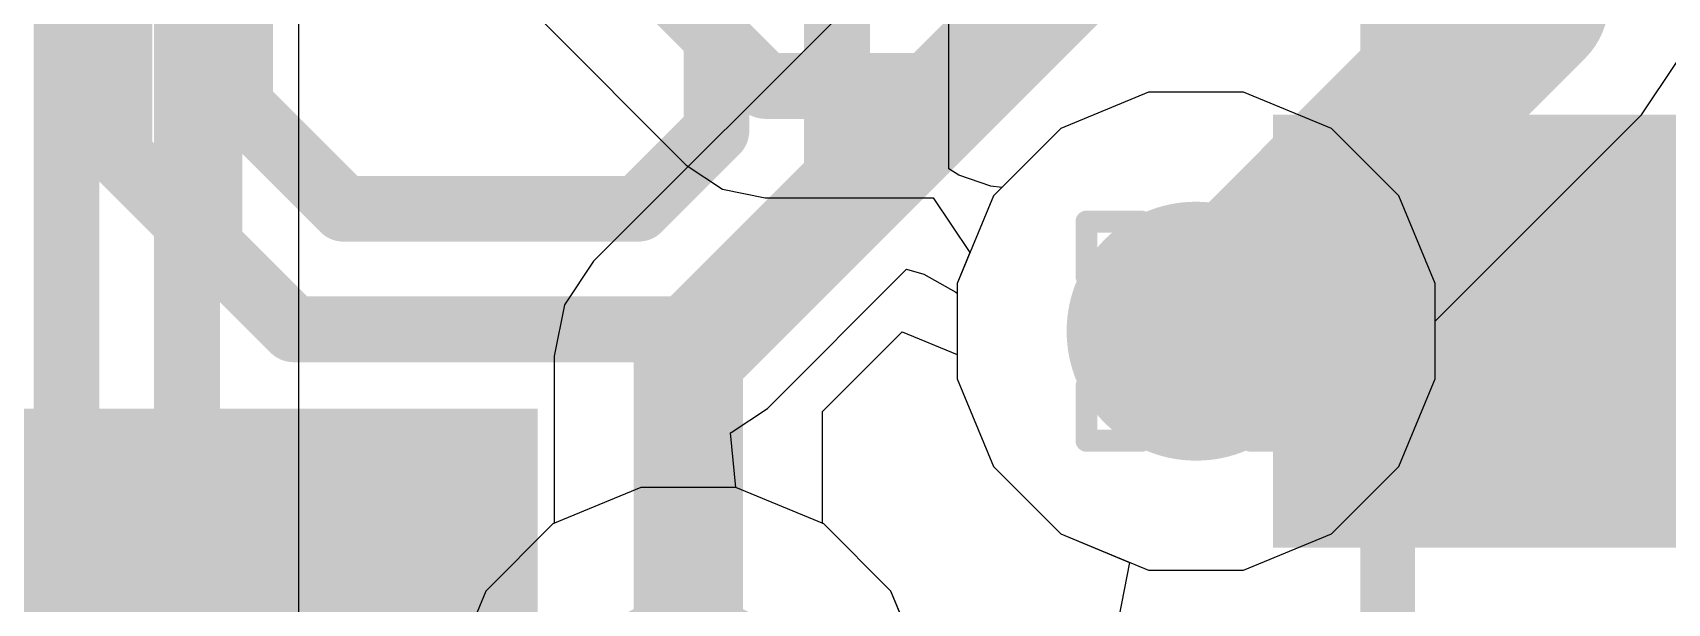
# Model space of a CAD drawing. Header units: inches. Extents: x -6 to 328, y -6 to 90.
# Drawn here: x 31.293 to 35.082, y 7.918 to 9.24 of the extents above; entities that cross this region are included whole.
import ezdxf

# ---------------------------------------------------------------- set-up
doc = ezdxf.new("R2010")
doc.units = ezdxf.units.IN
for name, color, linetype in [('Bottom Layer', 5, 'Continuous'), ('Bottom Paste', 16, 'Continuous'), ('Bottom Solder', 6, 'Continuous'), ('Drill Drawing', 1, 'Continuous'), ('GND', 76, 'Continuous'), ('PWR', 16, 'Continuous'), ('Top Layer', 1, 'Continuous'), ('Top Overlay', 2, 'Continuous'), ('Top Paste', 8, 'Continuous'), ('Top Solder', 216, 'Continuous'), ('Via Holes', 16, 'Continuous')]:
    doc.layers.add(name, color=color, linetype=linetype)

# ---------------------------------------------------------------- blocks, each defined once
blk = doc.blocks.new('M55_7013242R_B_49')
at = {"layer": 'Bottom Layer'}
blk.add_hatch(color=5, dxfattribs=at).paths.add_polyline_path([(6.58499953, 3.29999975), (7.385000469999999, 3.29999975), (7.385000469999999, 2.19999941), (6.58499953, 2.19999941)])
at = {"layer": 'Bottom Paste'}
blk.add_hatch(color=16, dxfattribs=at).paths.add_polyline_path([(6.58499953, 3.29999975), (7.385000469999999, 3.29999975), (7.385000469999999, 2.19999941), (6.58499953, 2.19999941)])
at = {"layer": 'Bottom Solder'}
blk.add_hatch(color=6, dxfattribs=at).paths.add_polyline_path([(6.48339953, 3.401599749999999), (7.486600469999999, 3.401599749999999), (7.486600469999999, 2.09839941), (6.48339953, 2.09839941)])
blk = doc.blocks.new('HDR1X3_SMD_50')
at = {"layer": 'Top Layer'}
blk.add_hatch(color=1, dxfattribs=at).paths.add_polyline_path([(-0.635, -0.6999985999999999), (0.635, -0.6999985999999999), (0.635, -2.89999928), (-0.635, -2.89999928)])
at = {"layer": 'Top Paste'}
blk.add_hatch(color=8, dxfattribs=at).paths.add_polyline_path([(-0.635, -0.6999985999999999), (0.635, -0.6999985999999999), (0.635, -2.89999928), (-0.635, -2.89999928)])
at = {"layer": 'Top Solder'}
blk.add_hatch(color=216, dxfattribs=at).paths.add_polyline_path([(-0.7366, -0.5983986), (0.7366, -0.5983986), (0.7366, -3.00159928), (-0.7366, -3.00159928)])
at = {"layer": 'Top Overlay'}
for points in [[(1.524, 1.3716, 0.127, 0.127, 0), (-1.6256, 1.3716, 0.127, 0.127, 0)], [(-1.0922, -1.3462, 0.127, 0.127, 0), (-3.835399999999999, -1.3462, 0.127, 0.127, 0)]]:
    blk.add_lwpolyline(points, format="xyseb", dxfattribs=at)
for points in [[(-1.65735, 1.3716, 0.0635, 0.0635, 1), (-1.59385, 1.3716, 0.0635, 0.0635, 1)], [(-1.12395, -1.3462, 0.0635, 0.0635, 1), (-1.06045, -1.3462, 0.0635, 0.0635, 1)]]:
    blk.add_lwpolyline(points, format="xyseb", close=True, dxfattribs=at)

msp = doc.modelspace()

# ---------------------------------------------------------------- hatches: boundary and pattern name
at = {"layer": 'Bottom Layer'}
h = msp.add_hatch(color=5, dxfattribs=at)
edge = h.paths.add_edge_path()
edge.add_arc((33.98935544, 8.548497), 0.2999994, 0, 360)
h = msp.add_hatch(color=5, dxfattribs=at)
edge = h.paths.add_edge_path()
edge.add_arc((32.81248454, 7.63222502), 0.2999994, 0, 360)
at = {"layer": 'GND'}
h = msp.add_hatch(color=76, dxfattribs=at)
edge = h.paths.add_edge_path()
edge.add_arc((33.98935544, 8.548497), 0.2999994, 0, 360)
h = msp.add_hatch(color=76, dxfattribs=at)
edge = h.paths.add_edge_path()
edge.add_arc((32.81248454, 7.63222502), 0.2999994, 0, 360)
at = {"layer": 'PWR'}
h = msp.add_hatch(color=16, dxfattribs=at)
edge = h.paths.add_edge_path()
edge.add_arc((33.98935544, 8.548497), 0.2999994, 0, 360)
h = msp.add_hatch(color=16, dxfattribs=at)
edge = h.paths.add_edge_path()
edge.add_arc((32.81248454, 7.63222502), 0.2999994, 0, 360)
at = {"layer": 'Top Layer'}
h = msp.add_hatch(color=1, dxfattribs=at)
edge = h.paths.add_edge_path()
edge.add_arc((33.98935544, 8.548497), 0.2999994, 0, 360)
h = msp.add_hatch(color=1, dxfattribs=at)
edge = h.paths.add_edge_path()
edge.add_arc((32.81248454, 7.63222502), 0.2999994, 0, 360)
at = {"layer": 'Via Holes'}
h = msp.add_hatch(color=7, dxfattribs=at)
edge = h.paths.add_edge_path()
edge.add_arc((33.98935544, 8.548497), 0.1499997, 0, 360)

# ---------------------------------------------------------------- linework, layer by layer
at = {"layer": 'Bottom Layer'}
for p, q in [((31.90943072, 6.5522856), (31.90943072, 10.13324872)), ((32.4690359, 9.2721811), (32.80761536, 8.93360164)), ((32.80761536, 8.93360164), (32.89163348, 8.87746256)), ((32.89163348, 8.87746256), (32.9907392, 8.85774962)), ((32.9907392, 8.85774962), (33.38034218, 8.85774962)), ((33.38034218, 8.85774962), (33.46520104, 8.730747079999999)), ((33.46520104, 8.730747079999999), (33.43535604, 8.6586949)), ((33.43535604, 8.6586949), (33.43535604, 8.4382991)), ((33.43535604, 8.4382991), (33.51969673999999, 8.23468254)), ((33.51969673999999, 8.23468254), (33.67554098, 8.0788383)), ((32.70228664, 8.186224419999999), (32.49867008, 8.10188372)), ((32.92268244, 8.186224419999999), (32.70228664, 8.186224419999999)), ((33.126299, 8.10188372), (32.92268244, 8.186224419999999)), ((32.49867008, 8.10188372), (32.34282584, 7.94603948)), ((33.28214324, 7.94603948), (33.126299, 8.10188372)), ((33.67554098, 8.0788383), (33.83526126, 8.012678919999999)), ((33.83526126, 8.012678919999999), (33.81000096, 7.88567892)), ((32.34282584, 7.94603948), (32.25848514, 7.742422919999999)), ((33.31352494, 7.870276359999999), (33.28214324, 7.94603948))]:
    msp.add_line(p, q, dxfattribs=at)
for points in [[(31.37105486, 6.16472986, 0.1524, 0.1524, 0), (31.37105486, 11.19673148, 0.1524, 0.1524, 0)], [(31.65045486, 6.28045988, 0.1524, 0.1524, 0), (31.65045486, 11.08100146, 0.1524, 0.1524, 0)], [(33.47338999999999, 9.11672548, 0.1524, 0.1524, 0), (33.84823558, 9.49157106, 0.1524, 0.1524, 0)], [(32.65215973999999, 9.45530494, 0.1524, 0.1524, 0), (32.9907392, 9.11672548, 0.1524, 0.1524, 0)], [(32.9907392, 9.11672548, 0.1524, 0.1524, 0), (33.47338999999999, 9.11672548, 0.1524, 0.1524, 0)], [(33.98935544, 8.548497, 0.3809999999999999, 0.3809999999999999, 0), (34.81898547999999, 8.548497, 0.3809999999999999, 0.3809999999999999, 0)]]:
    msp.add_lwpolyline(points, format="xyseb", dxfattribs=at)
for points in [[(32.9526392, 9.11672548, 0.0762, 0.0762, 1), (33.0288392, 9.11672548, 0.0762, 0.0762, 1)], [(32.9526392, 9.11672548, 0.0762, 0.0762, 1), (33.0288392, 9.11672548, 0.0762, 0.0762, 1)], [(33.43528999999999, 9.11672548, 0.0762, 0.0762, 1), (33.51149, 9.11672548, 0.0762, 0.0762, 1)], [(33.43528999999999, 9.11672548, 0.0762, 0.0762, 1), (33.51149, 9.11672548, 0.0762, 0.0762, 1)], [(33.89410544, 8.548497, 0.1905, 0.1905, 1), (34.08460544, 8.548497, 0.1905, 0.1905, 1)], [(34.72373548, 8.548497, 0.1905, 0.1905, 1), (34.91423547999999, 8.548497, 0.1905, 0.1905, 1)]]:
    msp.add_lwpolyline(points, format="xyseb", close=True, dxfattribs=at)
at = {"layer": 'Drill Drawing'}
for points in [[(33.73535544, 8.675497, 0.0508, 0.0508, 0), (33.73535544, 8.802496999999999, 0.0508, 0.0508, 0)], [(33.73535544, 8.802496999999999, 0.0508, 0.0508, 0), (33.86235544, 8.802496999999999, 0.0508, 0.0508, 0)], [(33.86235544, 8.802496999999999, 0.0508, 0.0508, 0), (33.98935544, 8.675497, 0.0508, 0.0508, 0)], [(33.98935544, 8.675497, 0.0508, 0.0508, 0), (34.11635544, 8.802496999999999, 0.0508, 0.0508, 0)], [(34.11635544, 8.802496999999999, 0.0508, 0.0508, 0), (34.24335543999999, 8.802496999999999, 0.0508, 0.0508, 0)], [(34.24335543999999, 8.675497, 0.0508, 0.0508, 0), (34.24335543999999, 8.802496999999999, 0.0508, 0.0508, 0)], [(33.73535544, 8.675497, 0.0508, 0.0508, 0), (33.86235544, 8.548497, 0.0508, 0.0508, 0)], [(34.11635544, 8.548497, 0.0508, 0.0508, 0), (34.24335543999999, 8.675497, 0.0508, 0.0508, 0)], [(33.73535544, 8.421496999999999, 0.0508, 0.0508, 0), (33.86235544, 8.548497, 0.0508, 0.0508, 0)], [(34.11635544, 8.548497, 0.0508, 0.0508, 0), (34.24335543999999, 8.421496999999999, 0.0508, 0.0508, 0)], [(33.73535544, 8.294497, 0.0508, 0.0508, 0), (33.73535544, 8.421496999999999, 0.0508, 0.0508, 0)], [(33.86235544, 8.294497, 0.0508, 0.0508, 0), (33.98935544, 8.421496999999999, 0.0508, 0.0508, 0)], [(33.98935544, 8.421496999999999, 0.0508, 0.0508, 0), (34.11635544, 8.294497, 0.0508, 0.0508, 0)], [(34.24335543999999, 8.294497, 0.0508, 0.0508, 0), (34.24335543999999, 8.421496999999999, 0.0508, 0.0508, 0)], [(33.73535544, 8.294497, 0.0508, 0.0508, 0), (33.86235544, 8.294497, 0.0508, 0.0508, 0)], [(34.11635544, 8.294497, 0.0508, 0.0508, 0), (34.24335543999999, 8.294497, 0.0508, 0.0508, 0)]]:
    msp.add_lwpolyline(points, format="xyseb", dxfattribs=at)
for points in [[(33.72265544, 8.802496999999999, 0.0254, 0.0254, 1), (33.74805544, 8.802496999999999, 0.0254, 0.0254, 1)], [(33.72265544, 8.802496999999999, 0.0254, 0.0254, 1), (33.74805544, 8.802496999999999, 0.0254, 0.0254, 1)], [(33.84965544, 8.802496999999999, 0.0254, 0.0254, 1), (33.87505544, 8.802496999999999, 0.0254, 0.0254, 1)], [(33.84965544, 8.802496999999999, 0.0254, 0.0254, 1), (33.87505544, 8.802496999999999, 0.0254, 0.0254, 1)], [(34.10365544, 8.802496999999999, 0.0254, 0.0254, 1), (34.12905543999999, 8.802496999999999, 0.0254, 0.0254, 1)], [(34.10365544, 8.802496999999999, 0.0254, 0.0254, 1), (34.12905543999999, 8.802496999999999, 0.0254, 0.0254, 1)], [(34.23065544, 8.802496999999999, 0.0254, 0.0254, 1), (34.25605544, 8.802496999999999, 0.0254, 0.0254, 1)], [(34.23065544, 8.802496999999999, 0.0254, 0.0254, 1), (34.25605544, 8.802496999999999, 0.0254, 0.0254, 1)], [(33.72265544, 8.675497, 0.0254, 0.0254, 1), (33.74805544, 8.675497, 0.0254, 0.0254, 1)], [(33.72265544, 8.675497, 0.0254, 0.0254, 1), (33.74805544, 8.675497, 0.0254, 0.0254, 1)], [(33.97665543999999, 8.675497, 0.0254, 0.0254, 1), (34.00205544, 8.675497, 0.0254, 0.0254, 1)], [(33.97665543999999, 8.675497, 0.0254, 0.0254, 1), (34.00205544, 8.675497, 0.0254, 0.0254, 1)], [(34.23065544, 8.675497, 0.0254, 0.0254, 1), (34.25605544, 8.675497, 0.0254, 0.0254, 1)], [(34.23065544, 8.675497, 0.0254, 0.0254, 1), (34.25605544, 8.675497, 0.0254, 0.0254, 1)], [(33.84965544, 8.548497, 0.0254, 0.0254, 1), (33.87505544, 8.548497, 0.0254, 0.0254, 1)], [(33.84965544, 8.548497, 0.0254, 0.0254, 1), (33.87505544, 8.548497, 0.0254, 0.0254, 1)], [(34.10365544, 8.548497, 0.0254, 0.0254, 1), (34.12905543999999, 8.548497, 0.0254, 0.0254, 1)], [(34.10365544, 8.548497, 0.0254, 0.0254, 1), (34.12905543999999, 8.548497, 0.0254, 0.0254, 1)], [(33.72265544, 8.421496999999999, 0.0254, 0.0254, 1), (33.74805544, 8.421496999999999, 0.0254, 0.0254, 1)], [(33.72265544, 8.421496999999999, 0.0254, 0.0254, 1), (33.74805544, 8.421496999999999, 0.0254, 0.0254, 1)], [(33.97665543999999, 8.421496999999999, 0.0254, 0.0254, 1), (34.00205544, 8.421496999999999, 0.0254, 0.0254, 1)], [(33.97665543999999, 8.421496999999999, 0.0254, 0.0254, 1), (34.00205544, 8.421496999999999, 0.0254, 0.0254, 1)], [(34.23065544, 8.421496999999999, 0.0254, 0.0254, 1), (34.25605544, 8.421496999999999, 0.0254, 0.0254, 1)], [(34.23065544, 8.421496999999999, 0.0254, 0.0254, 1), (34.25605544, 8.421496999999999, 0.0254, 0.0254, 1)], [(33.72265544, 8.294497, 0.0254, 0.0254, 1), (33.74805544, 8.294497, 0.0254, 0.0254, 1)], [(33.72265544, 8.294497, 0.0254, 0.0254, 1), (33.74805544, 8.294497, 0.0254, 0.0254, 1)], [(33.84965544, 8.294497, 0.0254, 0.0254, 1), (33.87505544, 8.294497, 0.0254, 0.0254, 1)], [(33.84965544, 8.294497, 0.0254, 0.0254, 1), (33.87505544, 8.294497, 0.0254, 0.0254, 1)], [(34.10365544, 8.294497, 0.0254, 0.0254, 1), (34.12905543999999, 8.294497, 0.0254, 0.0254, 1)], [(34.10365544, 8.294497, 0.0254, 0.0254, 1), (34.12905543999999, 8.294497, 0.0254, 0.0254, 1)], [(34.23065544, 8.294497, 0.0254, 0.0254, 1), (34.25605544, 8.294497, 0.0254, 0.0254, 1)], [(34.23065544, 8.294497, 0.0254, 0.0254, 1), (34.25605544, 8.294497, 0.0254, 0.0254, 1)]]:
    msp.add_lwpolyline(points, format="xyseb", close=True, dxfattribs=at)
at = {"layer": 'GND'}
for p, q in [((33.87915754, 9.1024964), (33.67554098, 9.0181557)), ((34.09955333999999, 9.1024964), (33.87915754, 9.1024964)), ((34.3031699, 9.0181557), (34.09955333999999, 9.1024964)), ((33.67554098, 9.0181557), (33.51969673999999, 8.862311459999999)), ((34.45901414, 8.862311459999999), (34.3031699, 9.0181557)), ((33.51969673999999, 8.862311459999999), (33.43535604, 8.6586949)), ((34.54335484, 8.6586949), (34.45901414, 8.862311459999999)), ((33.43535604, 8.6586949), (33.43535604, 8.4382991)), ((34.54335484, 8.4382991), (34.54335484, 8.6586949)), ((33.43535604, 8.4382991), (33.51969673999999, 8.23468254)), ((34.45901414, 8.23468254), (34.54335484, 8.4382991)), ((33.51969673999999, 8.23468254), (33.67554098, 8.0788383)), ((34.3031699, 8.0788383), (34.45901414, 8.23468254)), ((32.70228664, 8.186224419999999), (32.49867008, 8.10188372)), ((32.92268244, 8.186224419999999), (32.70228664, 8.186224419999999)), ((33.126299, 8.10188372), (32.92268244, 8.186224419999999)), ((32.49867008, 8.10188372), (32.34282584, 7.94603948)), ((33.28214324, 7.94603948), (33.126299, 8.10188372)), ((33.67554098, 8.0788383), (33.87915754, 7.9944976)), ((34.09955333999999, 7.9944976), (34.3031699, 8.0788383)), ((33.87915754, 7.9944976), (34.09955333999999, 7.9944976)), ((32.34282584, 7.94603948), (32.25848514, 7.742422919999999)), ((33.34620458, 7.79138142), (33.28214324, 7.94603948))]:
    msp.add_line(p, q, dxfattribs=at)
at = {"layer": 'PWR'}
for p, q in [((33.84101436, 9.9588447), (32.59273644, 8.71056678)), ((35.02158096, 9.0496644), (35.10298288, 9.17149042)), ((34.54335484, 8.571438279999999), (35.02158096, 9.0496644)), ((32.59273644, 8.71056678), (32.52536801999999, 8.60974656)), ((32.52536801999999, 8.60974656), (32.501713, 8.490818679999999)), ((34.54335484, 8.4382991), (34.54335484, 8.571438279999999)), ((33.12325608, 8.36209402), (33.30835604, 8.54719398)), ((33.30835604, 8.54719398), (33.43535604, 8.49458804)), ((32.501713, 8.490818679999999), (32.501713, 8.10314356)), ((33.43535604, 8.49458804), (33.43535604, 8.4382991)), ((33.43535604, 8.4382991), (33.51969673999999, 8.23468254)), ((34.45901414, 8.23468254), (34.54335484, 8.4382991)), ((33.12325608, 8.10314356), (33.12325608, 8.36209402)), ((33.51969673999999, 8.23468254), (33.67554098, 8.0788383)), ((34.3031699, 8.0788383), (34.45901414, 8.23468254)), ((32.49867008, 8.10188372), (32.34282584, 7.94603948)), ((32.501713, 8.10314356), (32.49867008, 8.10188372)), ((33.126299, 8.10188372), (33.12325608, 8.10314356)), ((33.28214324, 7.94603948), (33.126299, 8.10188372)), ((33.67554098, 8.0788383), (33.87915754, 7.9944976)), ((34.09955333999999, 7.9944976), (34.3031699, 8.0788383)), ((33.87915754, 7.9944976), (34.09955333999999, 7.9944976)), ((32.34282584, 7.94603948), (32.25848514, 7.742422919999999)), ((33.36648393999999, 7.742422919999999), (33.28214324, 7.94603948))]:
    msp.add_line(p, q, dxfattribs=at)
for points in [[(34.7560519, 9.31519346, 0.3809999999999999, 0.3809999999999999, 0), (34.7560519, 19.47511472, 0.3809999999999999, 0.3809999999999999, 0)], [(32.81248454, 8.490818679999999, 0.254, 0.254, 0), (34.1517859, 9.830120039999999, 0.254, 0.254, 0)], [(33.98935544, 8.548497, 0.3809999999999999, 0.3809999999999999, 0), (34.7560519, 9.31519346, 0.3809999999999999, 0.3809999999999999, 0)], [(32.81248454, 7.63222502, 0.254, 0.254, 0), (32.81248454, 8.490818679999999, 0.254, 0.254, 0)]]:
    msp.add_lwpolyline(points, format="xyseb", dxfattribs=at)
for points in [[(34.6608019, 9.31519346, 0.1905, 0.1905, 1), (34.8513019, 9.31519346, 0.1905, 0.1905, 1)], [(34.6608019, 9.31519346, 0.1905, 0.1905, 1), (34.8513019, 9.31519346, 0.1905, 0.1905, 1)], [(33.89410544, 8.548497, 0.1905, 0.1905, 1), (34.08460544, 8.548497, 0.1905, 0.1905, 1)], [(32.74898454, 8.490818679999999, 0.127, 0.127, 1), (32.87598454, 8.490818679999999, 0.127, 0.127, 1)], [(32.74898454, 8.490818679999999, 0.127, 0.127, 1), (32.87598454, 8.490818679999999, 0.127, 0.127, 1)]]:
    msp.add_lwpolyline(points, format="xyseb", close=True, dxfattribs=at)
at = {"layer": 'Top Layer'}
for p, q in [((33.41599108, 8.92454146), (33.41599108, 9.87250248)), ((33.87915754, 9.1024964), (33.67554098, 9.0181557)), ((34.09955333999999, 9.1024964), (33.87915754, 9.1024964)), ((34.3031699, 9.0181557), (34.09955333999999, 9.1024964)), ((33.67554098, 9.0181557), (33.538795, 8.88140972)), ((34.45901414, 8.862311459999999), (34.3031699, 9.0181557)), ((33.43971722, 8.910304759999999), (33.41599108, 8.92454146)), ((33.51334165999999, 8.8847168), (33.43971722, 8.910304759999999)), ((33.538795, 8.88140972), (33.51334165999999, 8.8847168)), ((34.54335484, 8.6586949), (34.45901414, 8.862311459999999)), ((32.99560838, 8.36970132), (33.31802328, 8.692116219999999)), ((33.31802328, 8.692116219999999), (33.35840928, 8.68061002)), ((33.35840928, 8.68061002), (33.43235122, 8.63918262)), ((33.43235122, 8.63918262), (33.43535604, 8.6367366)), ((34.54335484, 8.4382991), (34.54335484, 8.6586949)), ((33.43535604, 8.6367366), (33.43535604, 8.4382991)), ((33.43535604, 8.4382991), (33.51969673999999, 8.23468254)), ((34.45901414, 8.23468254), (34.54335484, 8.4382991)), ((32.91159026, 8.31356224), (32.99560838, 8.36970132)), ((32.90989354, 8.31322442), (32.91159026, 8.31356224)), ((32.9224005, 8.186224419999999), (32.90989354, 8.31322442)), ((33.51969673999999, 8.23468254), (33.67554098, 8.0788383)), ((34.3031699, 8.0788383), (34.45901414, 8.23468254)), ((32.92268244, 8.186224419999999), (32.9224005, 8.186224419999999)), ((33.126299, 8.10188372), (32.92268244, 8.186224419999999)), ((33.28214324, 7.94603948), (33.126299, 8.10188372)), ((33.67554098, 8.0788383), (33.87915754, 7.9944976)), ((34.09955333999999, 7.9944976), (34.3031699, 8.0788383)), ((33.87915754, 7.9944976), (34.09955333999999, 7.9944976)), ((33.34620458, 7.79138142), (33.28214324, 7.94603948))]:
    msp.add_line(p, q, dxfattribs=at)
for points in [[(31.49398578, 8.956548, 0.1524, 0.1524, 0), (31.49398578, 10.38102826, 0.1524, 0.1524, 0)], [(33.15701522, 8.89735584, 0.1524, 0.1524, 0), (33.15701522, 9.87250248, 0.1524, 0.1524, 0)], [(32.87761522, 9.013085859999999, 0.1524, 0.1524, 0), (32.87761522, 9.39565812, 0.1524, 0.1524, 0)], [(31.77338578, 9.072278019999999, 0.1524, 0.1524, 0), (31.77338578, 9.33646596, 0.1524, 0.1524, 0)], [(31.77338578, 9.072278019999999, 0.1524, 0.1524, 0), (32.01343864, 8.83222516, 0.1524, 0.1524, 0)], [(32.69675452, 8.83222516, 0.1524, 0.1524, 0), (32.87761522, 9.013085859999999, 0.1524, 0.1524, 0)], [(31.49398578, 8.956548, 0.1524, 0.1524, 0), (31.89770862, 8.55282516, 0.1524, 0.1524, 0)], [(32.81248454, 8.55282516, 0.1524, 0.1524, 0), (33.15701522, 8.89735584, 0.1524, 0.1524, 0)], [(32.01343864, 8.83222516, 0.1524, 0.1524, 0), (32.69675452, 8.83222516, 0.1524, 0.1524, 0)], [(31.89770862, 8.55282516, 0.1524, 0.1524, 0), (32.81248454, 8.55282516, 0.1524, 0.1524, 0)]]:
    msp.add_lwpolyline(points, format="xyseb", dxfattribs=at)
for points in [[(31.73528578, 9.072278019999999, 0.0762, 0.0762, 1), (31.81148578, 9.072278019999999, 0.0762, 0.0762, 1)], [(31.73528578, 9.072278019999999, 0.0762, 0.0762, 1), (31.81148578, 9.072278019999999, 0.0762, 0.0762, 1)], [(32.83951522, 9.013085859999999, 0.0762, 0.0762, 1), (32.91571522, 9.013085859999999, 0.0762, 0.0762, 1)], [(32.83951522, 9.013085859999999, 0.0762, 0.0762, 1), (32.91571522, 9.013085859999999, 0.0762, 0.0762, 1)], [(31.45588578, 8.956548, 0.0762, 0.0762, 1), (31.53208578, 8.956548, 0.0762, 0.0762, 1)], [(31.45588578, 8.956548, 0.0762, 0.0762, 1), (31.53208578, 8.956548, 0.0762, 0.0762, 1)], [(33.11891522, 8.89735584, 0.0762, 0.0762, 1), (33.19511522, 8.89735584, 0.0762, 0.0762, 1)], [(33.11891522, 8.89735584, 0.0762, 0.0762, 1), (33.19511522, 8.89735584, 0.0762, 0.0762, 1)], [(31.97533864, 8.83222516, 0.0762, 0.0762, 1), (32.05153864, 8.83222516, 0.0762, 0.0762, 1)], [(31.97533864, 8.83222516, 0.0762, 0.0762, 1), (32.05153864, 8.83222516, 0.0762, 0.0762, 1)], [(32.65865452, 8.83222516, 0.0762, 0.0762, 1), (32.73485452, 8.83222516, 0.0762, 0.0762, 1)], [(32.65865452, 8.83222516, 0.0762, 0.0762, 1), (32.73485452, 8.83222516, 0.0762, 0.0762, 1)], [(31.85960862, 8.55282516, 0.0762, 0.0762, 1), (31.93580862, 8.55282516, 0.0762, 0.0762, 1)], [(31.85960862, 8.55282516, 0.0762, 0.0762, 1), (31.93580862, 8.55282516, 0.0762, 0.0762, 1)], [(32.77438454, 8.55282516, 0.0762, 0.0762, 1), (32.85058454, 8.55282516, 0.0762, 0.0762, 1)], [(32.77438454, 8.55282516, 0.0762, 0.0762, 1), (32.85058454, 8.55282516, 0.0762, 0.0762, 1)]]:
    msp.add_lwpolyline(points, format="xyseb", close=True, dxfattribs=at)

# ---------------------------------------------------------------- block references
at = {"rotation": 270}
for name, p in [('M55_7013242R_B_49', (32.06898589999999, 15.533497)), ('HDR1X3_SMD_50', (33.06160773999999, 7.63222502))]:
    msp.add_blockref(name, p, dxfattribs=at)

doc.saveas('drawing.dxf')
